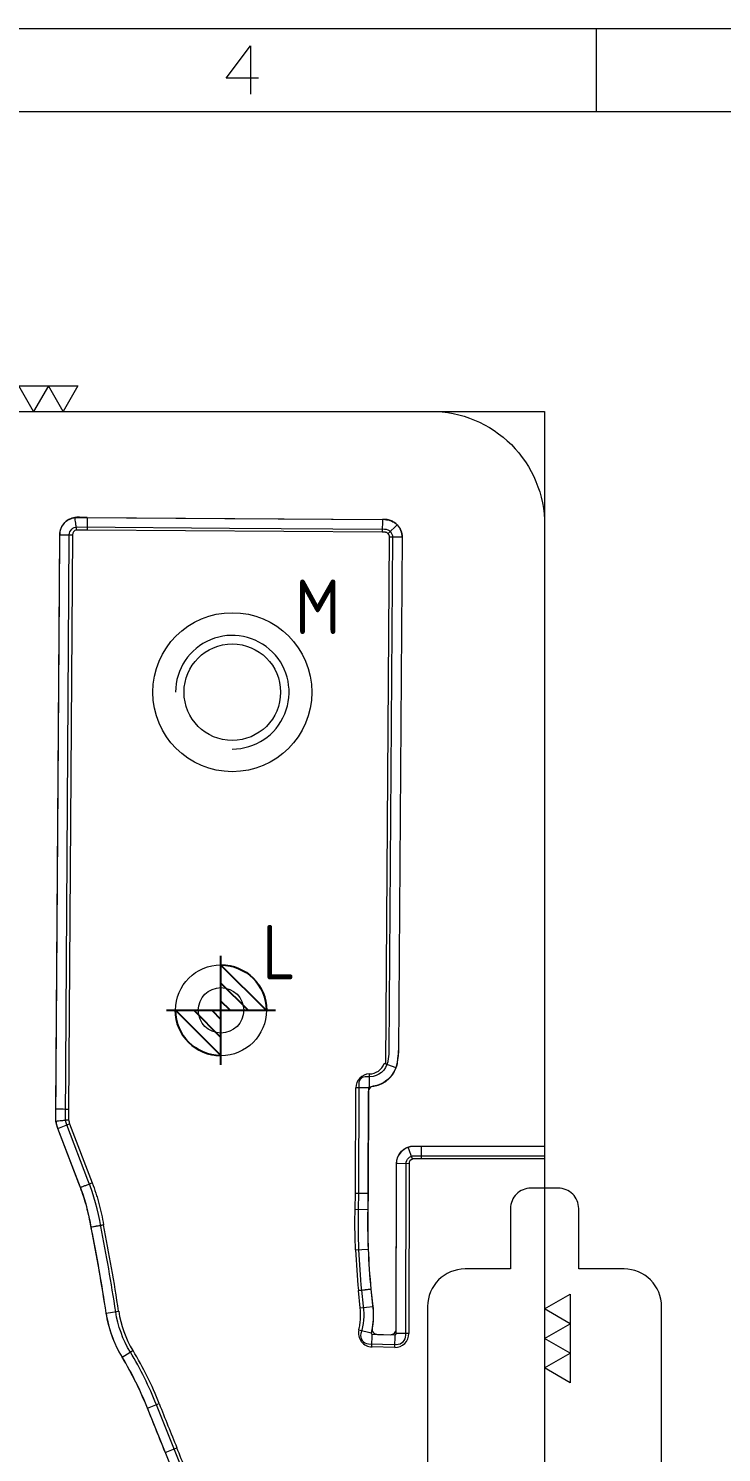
# Model space of a CAD drawing. Header units: millimetres. Extents: x 117382 to 126876, y -1151 to 1280.
# Drawn here: x 121207.9 to 121268.9, y 783.2 to 908.5 of the extents above; entities that cross this region are included whole.
import ezdxf
from ezdxf.enums import TextEntityAlignment as Align

# ---------------------------------------------------------------- set-up
doc = ezdxf.new("R2010")
doc.units = ezdxf.units.MM
doc.linetypes.add('$TD_AUDIT_GENERATED_(575F8F)', pattern=[0])
doc.linetypes.add('HIDDEN', pattern=[0])
for name, color, linetype in [('DIE_P', 2, 'Continuous'), ('DIE_P_O', 1, '$TD_AUDIT_GENERATED_(575F8F)'), ('DIM', 4, 'Continuous'), ('PRESS', 3, 'Continuous'), ('PS_P', 2, 'Continuous'), ('TEXT', 4, 'Continuous')]:
    doc.layers.add(name, color=color, linetype=linetype)
doc.styles.add('gbenor', font='gbenor.shx', dxfattribs={"bigfont": 'gbcbig.shx'})
doc.styles.add('GBENOR_', font='gbenor.shx', dxfattribs={"bigfont": 'gbcbig'})
doc.styles.get("Standard").update_dxf_attribs({"font": 'txt.shx', "width": 0.85, "bigfont": 'ctxt.shx'})
doc.styles.add('TXT', font='txt.shx', dxfattribs={"width": 0.8, "bigfont": 'ctxt.shx'})
doc.dimstyles.new('T-2-WX', dxfattribs={"dimtxt": 2, "dimasz": 2, "dimexe": 0.5, "dimexo": 0.5, "dimgap": 0.5, "dimtad": 1, "dimtxsty": 'Standard', "dimblk": 'OPEN30', "dimcen": 0, "dimazin": 3, "dimtfac": 1, "dimtmove": 0, "dimatfit": 3, "dimldrblk": 'OPEN30', "dimlwd": -1, "dimlwe": -1})

# ---------------------------------------------------------------- blocks, each defined once
blk = doc.blocks.new('HENXIAO0')
at = {"color": 230}
for p, q in [((-0.5, -0.003), (0, 0.497)), ((0, 0.6), (0, -0.6)), ((-0.3, 0), (0, 0.3)), ((-0.6, 0), (0.6, 0)), ((-0.1, 0), (0, 0.1)), ((0.5, 0.003), (0, -0.497)), ((0.1, 0), (0, -0.1)), ((0.3, 0), (0, -0.3))]:
    blk.add_line(p, q, dxfattribs=at)
for start, end in [(90, 180), (270, 0)]:
    blk.add_arc((0, 0), 0.5, start, end, dxfattribs=at)
blk = doc.blocks.new('U40')
at = {"color": 254, "lineweight": 18}
for p, q in [((0, 1783.49), (2530.21, 1783.49)), ((1265.11, 1783.49), (1265.11, 1746.46)), ((37.03, 1746.46), (2493.18, 1746.46))]:
    blk.add_line(p, q, dxfattribs=at)
at = {"color": 92, "lineweight": 18}
blk.add_lwpolyline([(1114.38, 1761.36), (1099.99, 1761.36), (1110.78, 1775.76), (1110.78, 1754.17)], dxfattribs=at)
at = {"lineweight": 18, "style": 'GBENOR_'}
blk.add_attdef('文档路径', (2125.95, 386.89), '', height=17.76, dxfattribs=at)
at = {"lineweight": 20, "style": 'TXT'}
for tag, height, p in [('18-**-**', 16.35, (1866.64, 256.17)), ('客户名称', 16.13, (1741.09, 133.98, 0)), ('料厚:', 16.13, (1741.26, 93.16, 0))]:
    blk.add_attdef(tag, text='', height=height, dxfattribs=at).set_placement(p, align=Align.MIDDLE)
for tag, p, height, width in [('3', (2234.72, 206.9), 15.83, 0.7), ('4', (2234.72, 167.41), 15.83, 0.7), ('核准日期', (2041.07, 124.18, 0), 16.13, 0.68), ('设计日期', (2041.07, 84.45, 0), 16.13, 0.68), ('1', (2251.89, 85.86), 14.61, 0.7), ('绘图日期', (2040.91, 46.43, 0), 16.13, 0.68), ('2', (2234.96, 49.23), 14.61, 0.7)]:
    blk.add_attdef(tag, p, '', height=height, dxfattribs=dict(at, width=width))
for tag, p, height in [('88888', (1850.91, 207.46), 14.86), ('材质:', (1691.18, 167.99, 0), 16.13), ('核准', (1869.36, 127.52, 0), 16.13), ('设计', (1868.77, 88.3, 0), 16.13), ('绘图', (1868.24, 49.08, 0), 16.13)]:
    blk.add_attdef(tag, p, '', height=height, dxfattribs=at)
blk = doc.blocks.new('*D7612')
at = {"layer": 'Defpoints', "color": 0}
for p in [(121163.3, 874.83), (121253.3, 703.83), (121253.3, 700.32)]:
    blk.add_point(p, dxfattribs=at)
at = {"layer": 'DIM', "color": 0}
blk.add_line((121253.3, 703.33), (121253.3, 697.07), dxfattribs=at)
at = {"layer": 'DIM', "color": 0, "lineweight": 5, "insert": (121251.8, 698.44), "char_height": 2, "attachment_point": 5, "rotation": 90}
blk.add_mtext('90', dxfattribs=at)
blk = doc.blocks.new('_Open30')
blk = doc.blocks.new('*D7613')
at = {"layer": 'Defpoints', "color": 0}
for p in [(121163.3, 874.83), (121253.3, 703.83), (121259.3, 703.83)]:
    blk.add_point(p, dxfattribs=at)
at = {"layer": 'DIM', "color": 0}
blk.add_line((121253.8, 703.83), (121263.44, 703.83), dxfattribs=at)
at = {"layer": 'DIM', "color": 0, "lineweight": 5, "insert": (121261.62, 705.33), "char_height": 2, "attachment_point": 5}
blk.add_mtext('171', dxfattribs=at)
blk = doc.blocks.new('*u7593')
at = {"layer": 'DIE_P', "color": 2, "linetype": 'Continuous', "lineweight": 13}
for p, q in [((-23.89, 71.8), (-23.9, 70.68)), ((-23.89, 71.8), (2.11, 71.62)), ((2.11, 71.62), (2.1, 70.5)), ((-26.64, 19.7), (-26.31, 70.27)), ((3.85, 70.06), (3.54, 24.87)), ((3.31, 23.35), (3.43, 23.84)), ((3.43, 23.84), (3.51, 24.44)), ((3.31, 23.35), (2.25, 23.73)), ((0.88, 21.59), (0.85, 12.31)), ((-24.49, 12.83), (-26.48, 18.01)), ((4.75, 15.32), (4.39, 16.38)), ((5.56, 15.35), (5.56, 16.46)), ((5.56, 16.46), (16.39, 16.46)), ((3.32, -0.04), (3.34, 14.92)), ((-0.27, 12.32), (0.85, 12.31)), ((0.85, 12.31), (0.82, 10.89)), ((1.1, 3.87), (1.27, 2.35)), ((1.22, -0.1), (3.22, -0.14))]:
    blk.add_line(p, q, dxfattribs=at)
at = {"layer": 'DIE_P', "color": 155, "linetype": 'Continuous', "lineweight": 13}
for p, q in [((-26.31, 70.27), (-25.19, 70.26)), ((-25.19, 70.26), (-25.53, 19.69)), ((2.1, 70.5), (-23.9, 70.68)), ((3.42, 71.15), (2.61, 70.37)), ((2.41, 23.68), (2.73, 70.07)), ((3.85, 70.06), (2.73, 70.07)), ((0.98, 21.69), (0.96, 22.81)), ((-0.27, 12.32), (-0.24, 21.6)), ((0.88, 21.59), (-0.24, 21.6)), ((-26.48, 18.01), (-25.44, 18.41)), ((-25.44, 18.41), (-23.45, 13.23)), ((16.39, 15.35), (5.56, 15.35)), ((4.46, 14.91), (3.34, 14.92)), ((4.46, 14.91), (4.44, -0.04)), ((-0.29, 10.91), (-0.27, 12.32)), ((-0.29, 10.91), (0.82, 10.89)), ((-0.26, 7.33), (0.86, 7.38)), ((0.16, 2.22), (-0.01, 3.76)), ((-22.22, 1.76), (-21.11, 1.93)), ((0.16, 2.22), (1.27, 2.35)), ((0.04, 0.29), (1.12, 0.02)), ((1.19, -1.22), (1.22, -0.1)), ((3.19, -1.26), (1.19, -1.22)), ((3.19, -1.26), (3.22, -0.14)), ((4.44, -0.04), (3.32, -0.04)), ((-20.81, -2.12), (-19.86, -1.54)), ((-18.59, -6.62), (-17.55, -6.21)), ((-17.03, -10.51), (-15.99, -10.09))]:
    blk.add_line(p, q, dxfattribs=at)
at = {"layer": 'DIE_P', "color": 2, "linetype": 'Continuous', "lineweight": 13}
for centre, radius, start, end in [((-24.76, 70.26), 1.55, 97.6048, 179.6238), ((2.3, 70.07), 1.55, 359.5998, 44.0203), ((-0.01, 24.9), 3.55, 352.6694, 359.5998), ((0.94, 24.21), 2.52, 270.8438, 340.1025), ((0.98, 21.59), 0.1, 90.8438, 179.8199), ((-24.1, 18.93), 2.55, 186.573, 200.9477), ((4.89, 14.91), 1.55, 108.8607, 179.9116), ((-185.93, -23.15), 165.6, 8.6498, 11.3139), ((62.8, 9.86), 61.99, 182.294, 185.5413), ((-11.79, 3.34), 10.55, 188.6498, 211.1775), ((1.22, 0), 0.1, 166.2168, 268.7954), ((3.22, -0.04), 0.1, 268.7954, 359.9116), ((-46.23, -17.5), 29.71, 21.4855, 31.1775), ((305.34, 120.89), 348.12, 201.4855, 202.1764)]:
    blk.add_arc(centre, radius, start, end, dxfattribs=at)
at = {"layer": 'DIE_P', "color": 155, "linetype": 'Continuous', "lineweight": 13}
for centre, radius, start, end in [((-24.76, 70.26), 0.432, 97.6048, 179.6238), ((2.3, 70.07), 0.432, 359.5998, 44.0203), ((0.98, 21.59), 1.22, 90.8438, 179.8199), ((0.94, 24.21), 1.4, 270.8438, 340.1025), ((-24.1, 18.93), 1.43, 186.573, 200.9477), ((4.89, 14.91), 0.432, 108.8607, 179.9116), ((-185.93, -23.15), 166.71, 8.6498, 11.3068), ((62.8, 9.86), 63.1, 182.294, 185.5484), ((-11.79, 3.34), 9.43, 188.6498, 211.1775), ((1.22, 0), 1.22, 166.2168, 268.7954), ((3.22, -0.04), 1.22, 268.7954, 359.9116), ((-46.23, -17.5), 30.83, 21.4855, 31.1775), ((305.34, 120.89), 347, 201.4855, 202.1764), ((-982.11, -403.89), 1043.29, 21.94608, 22.17635)]:
    blk.add_arc(centre, radius, start, end, dxfattribs=at)
at = {"layer": 'DIE_P', "color": 2, "linetype": 'Continuous', "lineweight": 13}
for points, knots in [([(-23.89, 71.8), (-24.07, 71.8), (-24.34, 71.8), (-24.62, 71.81), (-24.72, 71.81), (-24.74, 71.81), (-24.75, 71.81), (-24.79, 71.81), (-24.81, 71.81), (-24.88, 71.8), (-24.92, 71.8), (-24.97, 71.79)], [0, 0, 0, 0, 0.5, 0.75, 0.78125, 0.78125, 0.8125, 0.8125, 0.875, 0.875, 1, 1, 1, 1]), ([(3.42, 71.15), (3.37, 71.19), (3.29, 71.27), (3.19, 71.34), (3.12, 71.39), (3.09, 71.4), (3.04, 71.43), (3.01, 71.45), (2.93, 71.49), (2.82, 71.53), (2.7, 71.57), (2.62, 71.59), (2.59, 71.59), (2.53, 71.6), (2.5, 71.61), (2.44, 71.61), (2.39, 71.62), (2.35, 71.62), (2.32, 71.62), (2.3, 71.62), (2.23, 71.62), (2.17, 71.62), (2.11, 71.62)], [0, 0, 0, 0, 0.125, 0.25, 0.25, 0.3125, 0.3125, 0.375, 0.375, 0.5, 0.625, 0.625, 0.6875, 0.6875, 0.75, 0.75, 0.8125, 0.84375, 0.84375, 0.875, 0.875, 1, 1, 1, 1]), ([(-26.63, 18.63), (-26.64, 18.72), (-26.65, 18.81), (-26.65, 18.92), (-26.65, 18.94), (-26.65, 18.99), (-26.65, 19.06), (-26.65, 19.3), (-26.65, 19.52), (-26.64, 19.7)], [0, 0, 0, 0, 0.25, 0.25, 0.3125, 0.3125, 0.375, 0.5, 1, 1, 1, 1]), ([(4.39, 16.38), (4.48, 16.41), (4.58, 16.44), (4.72, 16.46), (4.77, 16.46), (4.83, 16.46), (4.85, 16.46), (4.87, 16.46), (4.88, 16.46), (4.92, 16.46), (5.14, 16.46), (5.36, 16.46), (5.56, 16.46)], [0, 0, 0, 0, 0.25, 0.25, 0.375, 0.375, 0.40625, 0.40625, 0.4375, 0.4375, 0.5, 1, 1, 1, 1]), ([(-24.49, 12.83), (-24.43, 12.85), (-24.36, 12.88), (-24.2, 12.94), (-24.11, 12.97), (-23.93, 13.04), (-23.84, 13.08), (-23.65, 13.15), (-23.55, 13.19), (-23.45, 13.23)], [0, 0, 0, 0, 0.25, 0.25, 0.5, 0.5, 0.75, 0.75, 1, 1, 1, 1]), ([(-23.55, 9.34), (-23.6, 9.64), (-23.66, 9.93), (-23.75, 10.38), (-23.78, 10.52), (-23.86, 10.82), (-23.89, 10.96), (-23.97, 11.25), (-24.01, 11.4), (-24.1, 11.69), (-24.23, 12.12), (-24.39, 12.54), (-24.49, 12.83)], [0, 0, 0, 0, 0.25, 0.25, 0.375, 0.375, 0.5, 0.5, 0.625, 0.625, 0.75, 1, 1, 1, 1]), ([(0.82, 10.89), (0.81, 10.31), (0.81, 9.72), (0.82, 8.55), (0.84, 7.96), (0.86, 7.38)], [0, 0, 0, 0, 0.5, 0.5, 1, 1, 1, 1]), ([(-23.55, 9.34), (-23.48, 9.35), (-23.41, 9.37), (-23.28, 9.39), (-23.24, 9.4), (-23.17, 9.41), (-23.15, 9.41), (-23.1, 9.42), (-23.08, 9.43), (-22.96, 9.45), (-22.86, 9.46), (-22.74, 9.49), (-22.71, 9.49), (-22.66, 9.5), (-22.61, 9.51), (-22.55, 9.52), (-22.51, 9.53), (-22.5, 9.53), (-22.5, 9.53), (-22.49, 9.53), (-22.48, 9.53), (-22.46, 9.54), (-22.45, 9.54)], [0, 0, 0, 0, 0.25, 0.25, 0.375, 0.375, 0.4375, 0.4375, 0.5, 0.5, 0.75, 0.75, 0.8125, 0.8125, 0.875, 0.9375, 0.953125, 0.960937, 0.960937, 0.96875, 0.96875, 1, 1, 1, 1]), ([(-0.01, 3.76), (0, 3.76), (0.02, 3.76), (0.04, 3.76), (0.05, 3.76), (0.06, 3.77), (0.09, 3.77), (0.15, 3.77), (0.2, 3.78), (0.25, 3.79), (0.28, 3.79), (0.4, 3.8), (0.5, 3.81), (0.62, 3.82), (0.65, 3.83), (0.69, 3.83), (0.72, 3.83), (0.78, 3.84), (0.83, 3.85), (0.95, 3.86), (1.03, 3.87), (1.1, 3.87)], [0, 0, 0, 0, 0.03125, 0.046875, 0.046875, 0.0625, 0.0625, 0.125, 0.1875, 0.1875, 0.25, 0.25, 0.5, 0.5, 0.5625, 0.5625, 0.625, 0.625, 0.75, 0.75, 1, 1, 1, 1]), ([(1.27, 2.35), (1.29, 2.15), (1.31, 1.96), (1.31, 1.67), (1.31, 1.57), (1.31, 1.37), (1.3, 1.28), (1.29, 1.08), (1.28, 0.98), (1.26, 0.79), (1.22, 0.5), (1.17, 0.21), (1.12, 0.02)], [0, 0, 0, 0, 0.25, 0.25, 0.375, 0.375, 0.5, 0.5, 0.625, 0.625, 0.75, 1, 1, 1, 1])]:
    blk.add_open_spline(points, degree=3, knots=knots, dxfattribs=at)
at = {"layer": 'DIE_P', "color": 155, "linetype": 'Continuous', "lineweight": 13}
for points, knots in [([(-24.82, 70.69), (-24.83, 70.79), (-24.85, 70.89), (-24.87, 71.1), (-24.89, 71.2), (-24.91, 71.39), (-24.93, 71.48), (-24.95, 71.65), (-24.96, 71.72), (-24.97, 71.79)], [0, 0, 0, 0, 0.25, 0.25, 0.5, 0.5, 0.75, 0.75, 1, 1, 1, 1]), ([(-23.9, 70.68), (-24.05, 70.68), (-24.28, 70.69), (-24.55, 70.69), (-24.68, 70.69), (-24.72, 70.69), (-24.74, 70.69), (-24.75, 70.69), (-24.78, 70.69), (-24.8, 70.69), (-24.82, 70.69)], [0, 0, 0, 0, 0.5, 0.75, 0.875, 0.90625, 0.90625, 0.9375, 0.9375, 1, 1, 1, 1]), ([(2.61, 70.37), (2.6, 70.38), (2.58, 70.4), (2.54, 70.43), (2.53, 70.44), (2.5, 70.46), (2.49, 70.46), (2.46, 70.47), (2.45, 70.47), (2.42, 70.48), (2.4, 70.49), (2.37, 70.5), (2.35, 70.5), (2.33, 70.5), (2.32, 70.5), (2.3, 70.5), (2.28, 70.5), (2.26, 70.5), (2.2, 70.5), (2.15, 70.5), (2.1, 70.5)], [0, 0, 0, 0, 0.125, 0.125, 0.25, 0.25, 0.3125, 0.3125, 0.375, 0.375, 0.5, 0.5, 0.5625, 0.5625, 0.625, 0.625, 0.6875, 0.6875, 0.75, 1, 1, 1, 1]), ([(-25.53, 19.69), (-25.63, 19.69), (-25.74, 19.69), (-25.94, 19.7), (-26.04, 19.7), (-26.23, 19.7), (-26.33, 19.7), (-26.5, 19.7), (-26.57, 19.7), (-26.64, 19.7)], [0, 0, 0, 0, 0.25, 0.25, 0.5, 0.5, 0.75, 0.75, 1, 1, 1, 1]), ([(-25.53, 19.69), (-25.53, 19.54), (-25.53, 19.3), (-25.53, 19.05), (-25.53, 18.96), (-25.53, 18.92), (-25.53, 18.9), (-25.53, 18.84), (-25.53, 18.8), (-25.52, 18.76)], [0, 0, 0, 0, 0.5, 0.75, 0.8125, 0.8125, 0.875, 0.875, 1, 1, 1, 1]), ([(-25.52, 18.76), (-25.63, 18.75), (-25.73, 18.74), (-25.93, 18.71), (-26.03, 18.7), (-26.23, 18.68), (-26.32, 18.67), (-26.48, 18.65), (-26.56, 18.64), (-26.63, 18.63)], [0, 0, 0, 0, 0.25, 0.25, 0.5, 0.5, 0.75, 0.75, 1, 1, 1, 1]), ([(5.56, 15.35), (5.43, 15.35), (5.22, 15.35), (5, 15.35), (4.92, 15.35), (4.89, 15.35), (4.89, 15.35), (4.87, 15.35), (4.86, 15.34), (4.82, 15.34), (4.78, 15.33), (4.75, 15.32)], [0, 0, 0, 0, 0.5, 0.75, 0.8125, 0.8125, 0.84375, 0.84375, 0.875, 0.875, 1, 1, 1, 1]), ([(-23.45, 13.23), (-23.34, 12.93), (-23.18, 12.48), (-23.03, 12.02), (-22.94, 11.72), (-22.9, 11.56), (-22.69, 10.79), (-22.55, 10.17), (-22.45, 9.54)], [0, 0, 0, 0, 0.25, 0.375, 0.375, 0.5, 0.5, 1, 1, 1, 1]), ([(-0.26, 7.33), (-0.28, 7.93), (-0.3, 8.53), (-0.31, 9.72), (-0.31, 10.32), (-0.29, 10.91)], [0, 0, 0, 0, 0.5, 0.5, 1, 1, 1, 1]), ([(0.04, 0.29), (0.04, 0.33), (0.05, 0.37), (0.07, 0.45), (0.1, 0.57), (0.15, 0.85), (0.17, 1.09), (0.2, 1.57), (0.2, 1.9), (0.16, 2.22)], [0, 0, 0, 0, 0.0625, 0.0625, 0.125, 0.25, 0.5, 0.5, 1, 1, 1, 1])]:
    blk.add_open_spline(points, degree=3, knots=knots, dxfattribs=at)

msp = doc.modelspace()

# ---------------------------------------------------------------- linework, layer by layer
at = {"layer": 'DIE_P', "color": 1, "linetype": 'Continuous', "lineweight": 5}
msp.add_lwpolyline([(121243.304, 874.832, -0.4142136), (121253.304, 864.832), (121253.304, 708.828, -0.4142136), (121248.304, 703.828), (121168.304, 703.828, -0.4142136), (121163.304, 708.828), (121163.304, 869.832, -0.4142136), (121168.304, 874.832)], format="xyb", close=True, dxfattribs=at)
at = {"layer": 'DIE_P', "color": 6, "linetype": 'Continuous', "lineweight": 5, "ltscale": 0.15}
for points in [[(121221.467, 779.308), (121218.334, 787.084, 0.0423328), (121216.106, 791.586, -0.0986135), (121214.703, 795.457, 0.0114684), (121213.389, 802.938, 0.0584733), (121212.302, 806.852), (121210.44, 811.716, -0.0276004), (121210.355, 811.983), (121210.287, 812.243, -0.0655435), (121210.271, 812.372), (121210.576, 858.837), (121210.61, 863.966, -0.4143318), (121212.16, 865.496), (121225.153, 865.405), (121239.224, 865.307, -0.4142177), (121240.754, 863.756), (121240.438, 818.57, -0.0302488), (121240.409, 818.143), (121240.333, 817.55, -0.0806497), (121240.201, 817.036, -0.2748176), (121238.207, 815.427, 0.3721317), (121237.778, 814.934), (121237.75, 806.011), (121237.724, 804.592, 0.0285584), (121238.003, 797.571), (121238.16, 796.155, -0.0749826), (121238.115, 794.164, 0.4592993), (121238.597, 793.578), (121239.73, 793.555, 0.419931), (121240.24, 794.054), (121240.263, 808.615, -0.4137685), (121241.803, 810.152), (121253.302, 810.152)], [(121222.246, 779.622), (121219.114, 787.394, 0.0423047), (121216.825, 792.021, -0.0986135), (121215.534, 795.583, 0.0114417), (121214.216, 803.085, 0.058095), (121213.084, 807.161), (121211.225, 812.016, -0.0276004), (121211.168, 812.195), (121211.111, 812.412), (121211.416, 858.832), (121211.45, 863.96, -0.4143318), (121212.154, 864.656), (121225.546, 864.562), (121239.219, 864.467, -0.4142177), (121239.914, 863.762), (121239.598, 818.575, -0.0302488), (121239.576, 818.25), (121239.497, 817.639, -0.0915054), (121239.422, 817.353, -0.3560293), (121237.623, 816.257, 0.4540847), (121236.941, 815.665), (121236.91, 806.02), (121236.885, 804.607, 0.0285819), (121237.167, 797.484), (121237.326, 796.056, -0.1043084), (121237.134, 793.654, 0.4946605), (121237.79, 792.755), (121240.263, 792.703, 0.419931), (121241.079, 793.502), (121241.103, 808.613, -0.4137685), (121241.803, 809.312), (121253.302, 809.312)]]:
    msp.add_lwpolyline(points, format="xyb", dxfattribs=at)
at = {"layer": 'DIE_P', "lineweight": 5}
msp.add_lwpolyline([(121225.804, 845.112, 2.4142136), (121220.804, 850.112)], format="xyb", dxfattribs=at)
at = {"layer": 'DIE_P', "color": 94, "linetype": 'Continuous', "lineweight": 5}
msp.add_lwpolyline([(121252.098, 806.459, 0.4142136), (121250.298, 804.659), (121250.298, 799.34), (121246.303, 799.34, 0.4142135), (121243.003, 796.04), (121243.003, 735.473, 0.4142136), (121246.303, 732.173), (121260.303, 732.173, 0.4142135), (121263.603, 735.473), (121263.603, 796.04, 0.4142136), (121260.303, 799.34), (121256.307, 799.34), (121256.307, 804.659, 0.4142136), (121254.507, 806.459)], format="xyb", close=True, dxfattribs=at)
at = {"layer": 'DIE_P', "linetype": 'Continuous', "lineweight": 5, "ltscale": 10}
msp.add_circle((121225.804, 850.112), 7, dxfattribs=at)
at = {"layer": 'DIE_P', "lineweight": 5}
msp.add_circle((121225.804, 850.112), 4.25, dxfattribs=at)
at = {"layer": 'DIE_P', "color": 1, "lineweight": 5}
msp.add_circle((121224.804, 822.112), 4, dxfattribs=at)
at = {"layer": 'DIE_P_O', "color": 3, "lineweight": 5}
msp.add_circle((121224.804, 822.112), 2, dxfattribs=at)
at = {"layer": 'PRESS', "color": 4, "lineweight": 5}
for points in [[(121212.201, 877.078), (121210.902, 874.828), (121209.603, 877.078), (121208.304, 874.828), (121207.005, 877.078), (121205.705, 874.828), (121204.406, 877.078), (121212.201, 877.078)], [(121255.554, 789.33), (121253.304, 790.629), (121255.554, 791.928), (121253.304, 793.227), (121255.554, 794.526), (121253.304, 795.825), (121255.554, 797.124), (121255.554, 789.33)]]:
    msp.add_lwpolyline(points, close=True, dxfattribs=at)
at = {"layer": 'PRESS', "color": 8, "linetype": 'HIDDEN', "lineweight": 5}
msp.add_lwpolyline([(121163.304, 703.828), (121163.304, 874.828), (121253.304, 874.828), (121253.304, 703.828)], close=True, dxfattribs=at)

# ---------------------------------------------------------------- block references
at = {"lineweight": 5, "ltscale": 3, "xscale": 0.1972696920057416, "yscale": 0.1972696920057416, "zscale": 0.1972696920057416}
msp.add_blockref('U40', (121008.272, 556.708), dxfattribs=at)
at = {"layer": 'DIE_P', "color": 1, "lineweight": 5, "xscale": -8, "yscale": 8, "zscale": 8, "rotation": 180}
msp.add_blockref('HENXIAO0', (121224.804, 822.112), dxfattribs=at)
at = {"layer": 'PS_P', "color": 2}
msp.add_blockref('*u7593', (121236.912, 793.698), dxfattribs=at)

# ---------------------------------------------------------------- texts
at = {"layer": 'TEXT', "color": 4, "lineweight": 5, "style": 'gbenor'}
for s, p in [('M', (121233.327, 857.635)), ('L', (121229.923, 827.231))]:
    msp.add_text(s, height=4.8, dxfattribs=at).set_placement(p, align=Align.MIDDLE_CENTER)

# ---------------------------------------------------------------- dimensions: what is measured, and where the dimension line sits
at = {"layer": 'DIM', "color": 4, "lineweight": 5}
for offset, dtype, picture, middle in [((0, -3.507), 1, '*D7612', (121251.804, 698.445)), ((5.996, 0), 0, '*D7613', (121261.621, 705.328))]:
    dim = msp.add_ordinate_dim(feature_location=(121253.304, 703.828), offset=offset, dtype=dtype, origin=(121163.304, 874.828), dimstyle='T-2-WX', dxfattribs=at)
    dim.commit()
    dim.dimension.update_dxf_attribs({"geometry": picture, "text_midpoint": middle})

doc.saveas('drawing.dxf')
